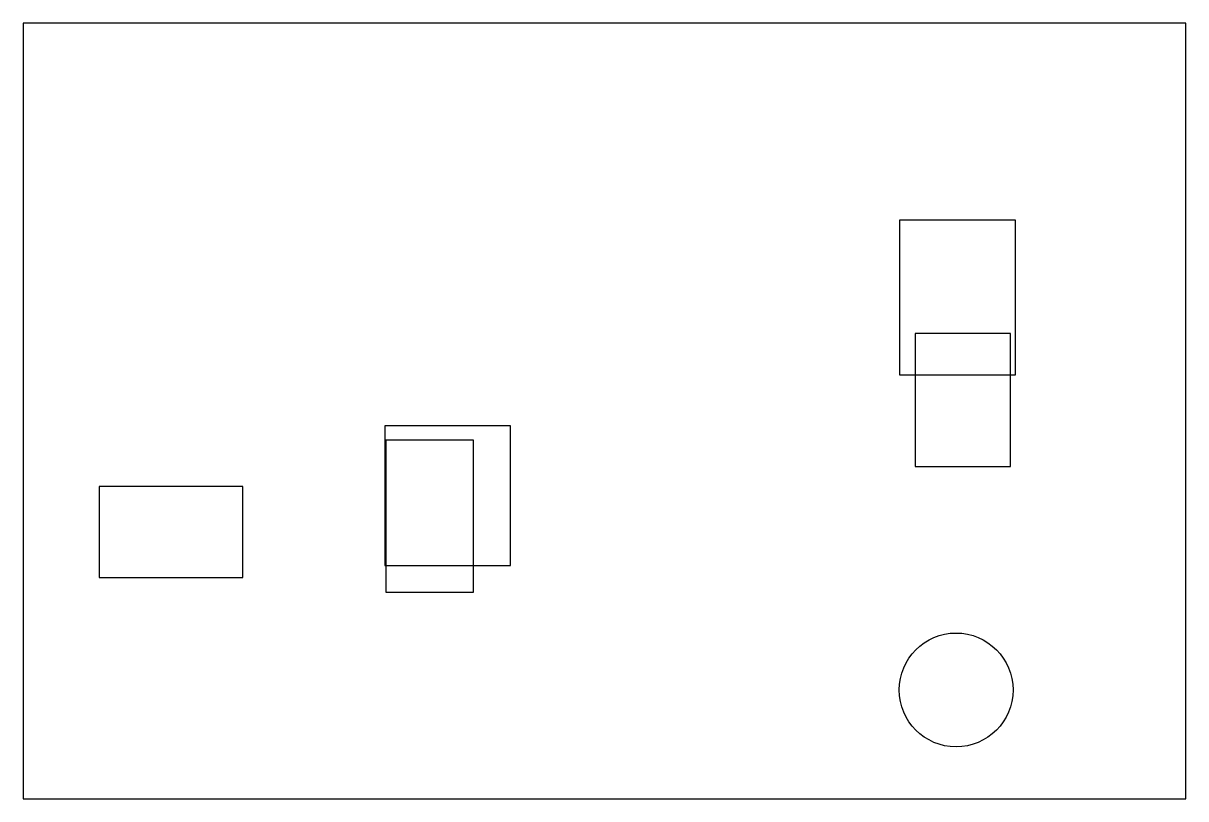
# Model space of a CAD drawing. Header units: millimetres. Extents: x 0 to 150, y 0 to 100.
import ezdxf

# ---------------------------------------------------------------- set-up
doc = ezdxf.new("R2010")
doc.units = ezdxf.units.MM

msp = doc.modelspace()

# ---------------------------------------------------------------- linework, layer by layer
for points in [[(0, 0), (150, 0), (150, 100), (0, 100), (0, 0)], [(113.05, 54.65), (128.03, 54.65), (128.03, 74.62), (113.05, 74.62), (113.05, 54.65)], [(115.08, 42.84), (127.37, 42.84), (127.37, 59.98), (115.08, 59.98), (115.08, 42.84)], [(46.67, 30.07), (62.85, 30.07), (62.85, 48.1), (46.67, 48.1), (46.67, 30.07)], [(46.8, 26.65), (58.08, 26.65), (58.08, 46.23), (46.8, 46.23), (46.8, 26.65)], [(9.78, 28.54), (28.32, 28.54), (28.32, 40.27), (9.78, 40.27), (9.78, 28.54)]]:
    msp.add_lwpolyline(points, close=True)
msp.add_circle((120.37, 14.03), 7.34)

doc.saveas('drawing.dxf')
